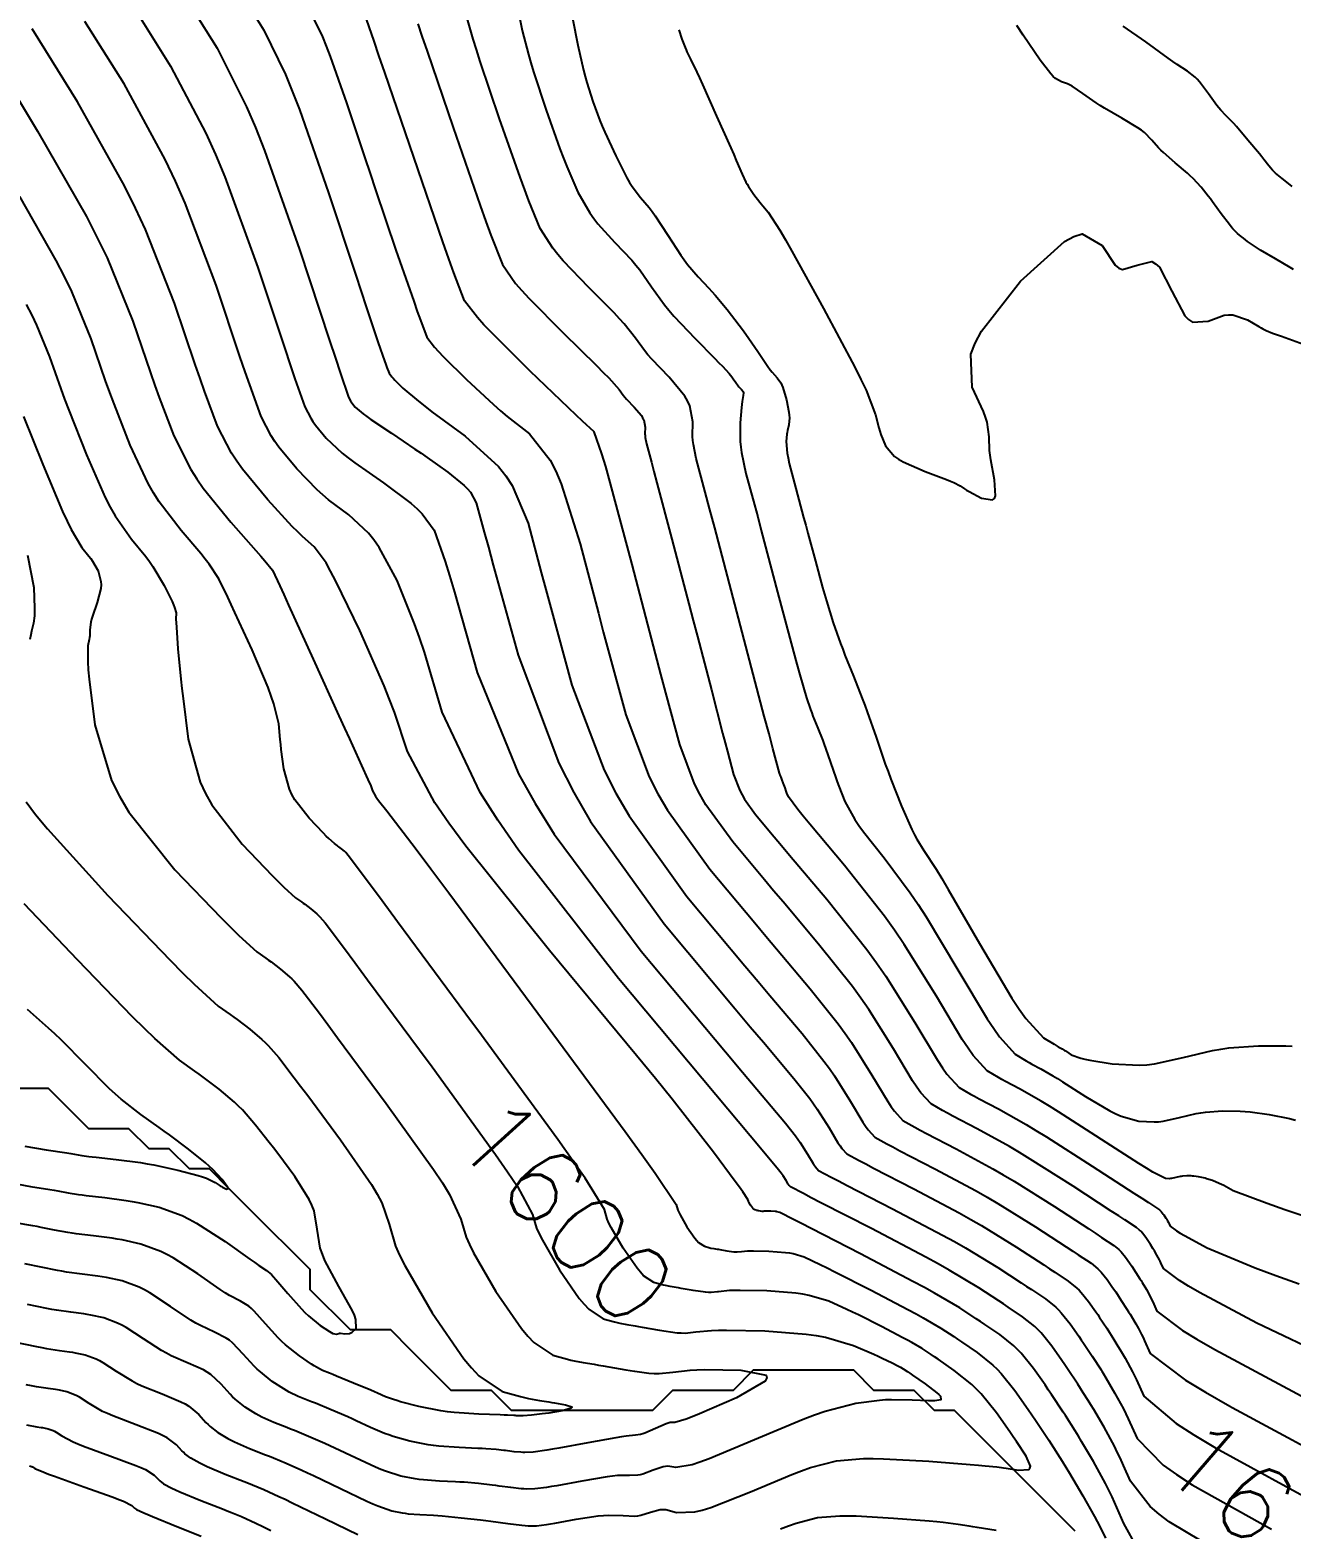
# Model space of a CAD drawing. Header units: metres. Extents: x 837117 to 838477, y 1189012 to 1191015.
# Drawn here: x 837563.2 to 837625.8, y 1189123.6 to 1189198 of the extents above; entities that cross this region are included whole.
import ezdxf

# ---------------------------------------------------------------- set-up
doc = ezdxf.new("R2010")
doc.units = ezdxf.units.M
doc.header["$LTSCALE"] = 0.3
doc.layers.add('COTAS 10', color=1, linetype='Continuous')
doc.layers.add('COTAS INT', color=252, linetype='Continuous')
doc.layers.add('DRENAJE', color=5, linetype='Continuous', lineweight=25)
doc.styles.get("Standard").update_dxf_attribs({"font": 'simplex.shx'})

msp = doc.modelspace()

# ---------------------------------------------------------------- linework, layer by layer
at = {"layer": 'COTAS 10'}
for points, elevation in [([(837568.581, 1189198.74), (837570.161, 1189196.224), (837571.915, 1189192.891), (837572.388, 1189191.836), (837572.855, 1189190.723), (837574.494, 1189186.224), (837575.827, 1189182.196), (837576.1, 1189181.381), (837576.332, 1189180.695), (837576.824, 1189179.299), (837577.12, 1189178.727), (837577.228, 1189178.561), (837577.348, 1189178.391), (837577.877, 1189177.748), (837578.681, 1189177.001), (837578.975, 1189176.765), (837579.299, 1189176.517), (837580.726, 1189175.517), (837582.103, 1189174.499), (837582.396, 1189174.239), (837582.651, 1189173.989), (837583.252, 1189173.165), (837583.792, 1189171.619), (837584.008, 1189170.912), (837584.253, 1189170.086), (837585.378, 1189166.097), (837587.427, 1189161.071), (837588.255, 1189159.59), (837589.195, 1189158.071), (837593.528, 1189152.264), (837597.71, 1189147.268), (837598.554, 1189146.259), (837599.262, 1189145.414), (837600.687, 1189143.715), (837601.182, 1189143.092), (837601.304, 1189142.925), (837601.419, 1189142.76), (837601.782, 1189142.182), (837602.061, 1189141.716), (837602.123, 1189141.621), (837602.18, 1189141.541), (837602.331, 1189141.375), (837602.96, 1189141.042), (837603.319, 1189140.856), (837603.757, 1189140.629), (837606.003, 1189139.47), (837608.486, 1189138.157), (837609.074, 1189137.832), (837609.618, 1189137.524), (837611.223, 1189136.554), (837612.391, 1189135.79), (837612.66, 1189135.613), (837612.906, 1189135.45), (837613.595, 1189134.985), (837614.109, 1189134.571), (837614.244, 1189134.441), (837614.375, 1189134.303), (837614.823, 1189133.749), (837615.251, 1189133.138), (837615.37, 1189132.964), (837615.489, 1189132.789), (837615.92, 1189132.14), (837616.353, 1189131.46), (837616.392, 1189131.398), (837616.474, 1189131.265), (837616.594, 1189131.068), (837617.029, 1189130.331), (837617.466, 1189129.522), (837617.587, 1189129.279), (837617.709, 1189129.028), (837618.148, 1189128.052), (837619.438, 1189126.736), (837620.096, 1189126.27), (837620.884, 1189125.76), (837624.817, 1189123.552)], 1610), ([(837582.433, 1189198.327), (837582.639, 1189197.711), (837582.89, 1189196.964), (837584.183, 1189193.169), (837585.528, 1189189.294), (837585.812, 1189188.496), (837586.059, 1189187.817), (837586.631, 1189186.36), (837587.291, 1189185.429), (837587.592, 1189185.081), (837587.945, 1189184.694), (837589.646, 1189182.975), (837591.313, 1189181.342), (837591.644, 1189181.01), (837591.918, 1189180.73), (837592.434, 1189180.153), (837592.637, 1189179.874), (837592.714, 1189179.783), (837592.8, 1189179.686), (837593.183, 1189179.283), (837593.533, 1189178.861), (837593.597, 1189178.752), (837593.648, 1189178.646), (837593.714, 1189178.29), (837593.71, 1189177.96), (837593.717, 1189177.871), (837593.727, 1189177.782), (837593.791, 1189177.467), (837594.036, 1189176.551), (837594.159, 1189176.083), (837594.307, 1189175.523), (837595.044, 1189172.726), (837595.89, 1189169.507), (837596.107, 1189168.68), (837596.316, 1189167.882), (837597.007, 1189165.233), (837597.567, 1189163.09), (837597.694, 1189162.611), (837597.807, 1189162.182), (837598.114, 1189161.042), (837598.417, 1189160.239), (837598.529, 1189160.022), (837598.653, 1189159.806), (837599.2, 1189159.044), (837600.124, 1189157.944), (837600.486, 1189157.515), (837600.892, 1189157.032), (837602.742, 1189154.838), (837604.719, 1189152.35), (837605.207, 1189151.682), (837605.668, 1189151.022), (837607.117, 1189148.715), (837608.231, 1189146.852), (837608.481, 1189146.473), (837608.706, 1189146.153), (837609.308, 1189145.493), (837609.874, 1189145.164), (837610.076, 1189145.053), (837610.298, 1189144.933), (837611.261, 1189144.428), (837612.639, 1189143.651), (837613.122, 1189143.36), (837613.648, 1189143.035), (837615.914, 1189141.59), (837617.979, 1189140.246), (837618.379, 1189139.986), (837618.703, 1189139.775), (837619.253, 1189139.415), (837619.313, 1189139.367), (837619.329, 1189139.352), (837619.344, 1189139.336), (837619.396, 1189139.271), (837619.446, 1189139.2), (837619.46, 1189139.18), (837619.474, 1189139.159), (837619.524, 1189139.083), (837619.575, 1189139.004), (837619.603, 1189138.958), (837619.654, 1189138.872), (837619.705, 1189138.778), (837619.719, 1189138.75), (837619.733, 1189138.721), (837619.784, 1189138.607), (837620.097, 1189138.368), (837620.277, 1189138.26), (837620.496, 1189138.134), (837621.624, 1189137.528), (837624.014, 1189136.528), (837625.029, 1189136.153), (837626.199, 1189135.737)], 1620), ([(837625.904, 1189186.12), (837625.749, 1189186.212), (837625.015, 1189186.641), (837624.275, 1189187.081), (837624.115, 1189187.18), (837623.975, 1189187.269), (837623.631, 1189187.507), (837623.423, 1189187.673), (837623.368, 1189187.717), (837623.314, 1189187.759), (837623.131, 1189187.904), (837622.9, 1189188.139), (837622.816, 1189188.239), (837622.725, 1189188.353), (837622.323, 1189188.89), (837621.892, 1189189.477), (837621.781, 1189189.623), (837621.674, 1189189.763), (837621.318, 1189190.208), (837620.921, 1189190.636), (837620.787, 1189190.764), (837620.643, 1189190.898), (837620.038, 1189191.416), (837619.452, 1189191.922), (837619.32, 1189192.048), (837619.2, 1189192.168), (837618.879, 1189192.55), (837618.507, 1189192.924), (837618.357, 1189193.039), (837618.185, 1189193.159), (837617.394, 1189193.635), (837616.531, 1189194.132), (837616.315, 1189194.266), (837616.108, 1189194.398), (837615.444, 1189194.858), (837614.917, 1189195.22), (837614.797, 1189195.289), (837614.688, 1189195.345), (837614.39, 1189195.435), (837614.089, 1189195.602), (837613.98, 1189195.707), (837613.858, 1189195.836), (837613.325, 1189196.513), (837612.491, 1189197.75), (837612.18, 1189198.232)], 1630), ([(837562.993, 1189184.379), (837563.264, 1189183.853), (837563.507, 1189183.354), (837564.149, 1189181.781), (837564.709, 1189180.185), (837564.9, 1189179.672), (837565.107, 1189179.128), (837565.982, 1189176.907), (837566.919, 1189174.793), (837567.164, 1189174.316), (837567.402, 1189173.887), (837568.212, 1189172.731), (837568.928, 1189171.861), (837569.108, 1189171.612), (837569.28, 1189171.359), (837569.834, 1189170.417), (837570.231, 1189169.624), (837570.303, 1189169.465), (837570.36, 1189169.333), (837570.432, 1189169.073), (837570.426, 1189168.744), (837570.434, 1189168.567), (837570.446, 1189168.353), (837570.526, 1189167.27), (837570.669, 1189165.777), (837570.722, 1189165.304), (837570.78, 1189164.805), (837571.036, 1189162.789), (837571.623, 1189160.662), (837571.89, 1189160.093), (837572.202, 1189159.533), (837573.705, 1189157.583), (837575.207, 1189156.022), (837575.518, 1189155.707), (837575.784, 1189155.443), (837576.368, 1189154.914), (837576.66, 1189154.708), (837576.742, 1189154.648), (837576.825, 1189154.588), (837577.128, 1189154.359), (837577.423, 1189154.11), (837577.5, 1189154.036), (837577.574, 1189153.96), (837577.828, 1189153.672), (837578.789, 1189152.391), (837579.31, 1189151.69), (837579.941, 1189150.839), (837582.52, 1189147.358), (837583.142, 1189146.516), (837586.294, 1189142.167), (837586.894, 1189141.3), (837587.376, 1189140.578), (837588.133, 1189139.189), (837588.33, 1189138.501), (837588.459, 1189138.222), (837588.62, 1189137.904), (837589.471, 1189136.434), (837590.449, 1189135.014), (837590.69, 1189134.727), (837590.919, 1189134.486), (837591.639, 1189134.001), (837592.206, 1189133.845), (837592.337, 1189133.812), (837592.458, 1189133.783), (837592.803, 1189133.716), (837593.218, 1189133.65), (837593.383, 1189133.622), (837593.571, 1189133.589), (837594.427, 1189133.435), (837595.312, 1189133.31), (837595.516, 1189133.297), (837595.703, 1189133.292), (837596.233, 1189133.348), (837597.012, 1189133.426), (837597.356, 1189133.434), (837597.756, 1189133.437), (837599.665, 1189133.401), (837601.721, 1189133.245), (837602.214, 1189133.172), (837602.674, 1189133.087), (837604.06, 1189132.672), (837605.067, 1189132.238), (837605.288, 1189132.14), (837605.484, 1189132.052), (837605.984, 1189131.816), (837606.273, 1189131.664), (837606.336, 1189131.63), (837606.392, 1189131.6), (837606.532, 1189131.518), (837606.755, 1189131.367), (837606.864, 1189131.293), (837606.992, 1189131.204), (837607.624, 1189130.77), (837608.208, 1189130.33), (837608.307, 1189130.238), (837608.378, 1189130.159), (837608.406, 1189129.983), (837608.095, 1189129.925), (837607.952, 1189129.92), (837607.785, 1189129.921), (837606.976, 1189129.963), (837605.956, 1189129.983), (837605.656, 1189129.969), (837605.348, 1189129.947), (837604.173, 1189129.794), (837602.657, 1189129.391), (837602.134, 1189129.21), (837601.566, 1189128.999), (837599.146, 1189127.987), (837596.897, 1189127.042), (837596.437, 1189126.874), (837596.049, 1189126.746), (837595.238, 1189126.621), (837594.853, 1189126.683), (837594.734, 1189126.673), (837594.609, 1189126.651), (837594.112, 1189126.476), (837593.608, 1189126.285), (837593.479, 1189126.253), (837593.353, 1189126.23), (837592.937, 1189126.223), (837592.34, 1189126.212), (837592.101, 1189126.186), (837591.829, 1189126.15), (837590.582, 1189125.939), (837589.337, 1189125.711), (837589.067, 1189125.665), (837588.83, 1189125.627), (837588.241, 1189125.55), (837587.83, 1189125.543), (837587.704, 1189125.548), (837587.572, 1189125.557), (837587.054, 1189125.616), (837586.472, 1189125.695), (837586.301, 1189125.716), (837586.125, 1189125.737), (837585.454, 1189125.813), (837584.73, 1189125.879), (837584.521, 1189125.893), (837584.308, 1189125.907), (837583.51, 1189125.942), (837582.715, 1189125.996), (837582.505, 1189126.02), (837582.299, 1189126.049), (837581.59, 1189126.19), (837580.829, 1189126.431), (837580.59, 1189126.523), (837580.339, 1189126.626), (837579.333, 1189127.089), (837578.316, 1189127.577), (837578.059, 1189127.697), (837577.813, 1189127.809), (837577.012, 1189128.156), (837576.303, 1189128.447), (837576.115, 1189128.524), (837575.929, 1189128.599), (837575.289, 1189128.856), (837574.694, 1189129.123), (837574.537, 1189129.205), (837574.384, 1189129.289), (837573.86, 1189129.62), (837573.371, 1189130.007), (837573.241, 1189130.126), (837573.112, 1189130.251), (837572.663, 1189130.748), (837572.149, 1189131.234), (837571.979, 1189131.352), (837571.797, 1189131.462), (837571.038, 1189131.802), (837570.188, 1189132.166), (837569.948, 1189132.291), (837569.705, 1189132.428), (837568.813, 1189133.01), (837567.959, 1189133.566), (837567.741, 1189133.685), (837567.531, 1189133.79), (837566.84, 1189134.044), (837566.2, 1189134.183), (837566.023, 1189134.216), (837565.846, 1189134.245), (837565.207, 1189134.328), (837564.488, 1189134.426), (837564.261, 1189134.464), (837564.022, 1189134.508), (837563.057, 1189134.705)], 1600)]:
    msp.add_lwpolyline(points, dxfattribs=dict(at, elevation=elevation))
at = {"layer": 'COTAS INT'}
for points, elevation in [([(837571.268, 1189199.036), (837572.476, 1189197.112), (837573.936, 1189194.203), (837574.372, 1189193.169), (837574.822, 1189192.035), (837576.563, 1189187.112), (837578.05, 1189182.599), (837578.34, 1189181.722), (837578.577, 1189181.008), (837578.992, 1189179.778), (837579.086, 1189179.596), (837579.12, 1189179.543), (837579.158, 1189179.489), (837579.326, 1189179.285), (837579.718, 1189178.957), (837579.897, 1189178.825), (837580.107, 1189178.675), (837581.121, 1189177.985), (837582.289, 1189177.198), (837582.597, 1189176.988), (837582.897, 1189176.78), (837583.923, 1189176.054), (837584.735, 1189175.392), (837584.901, 1189175.223), (837585.042, 1189175.062), (837585.335, 1189174.533), (837585.73, 1189173.076), (837585.935, 1189172.329), (837586.18, 1189171.433), (837587.411, 1189166.957), (837589.435, 1189161.597), (837590.181, 1189160.144), (837591.007, 1189158.705), (837594.663, 1189153.62), (837598.192, 1189149.403), (837598.94, 1189148.51), (837599.588, 1189147.737), (837601.098, 1189145.94), (837601.889, 1189144.944), (837602.084, 1189144.676), (837602.269, 1189144.412), (837602.849, 1189143.488), (837603.295, 1189142.743), (837603.395, 1189142.591), (837603.485, 1189142.463), (837603.726, 1189142.199), (837604.343, 1189141.866), (837604.67, 1189141.695), (837605.065, 1189141.49), (837607.054, 1189140.462), (837609.317, 1189139.256), (837609.883, 1189138.938), (837610.424, 1189138.627), (837612.161, 1189137.561), (837613.509, 1189136.681), (837613.804, 1189136.487), (837614.065, 1189136.315), (837614.727, 1189135.871), (837615.15, 1189135.53), (837615.261, 1189135.423), (837615.369, 1189135.31), (837615.738, 1189134.853), (837616.09, 1189134.35), (837616.188, 1189134.207), (837616.286, 1189134.063), (837616.641, 1189133.528), (837616.998, 1189132.969), (837617.097, 1189132.809), (837617.196, 1189132.646), (837617.306, 1189132.462), (837617.554, 1189132.039), (837617.914, 1189131.373), (837618.014, 1189131.173), (837618.114, 1189130.966), (837618.475, 1189130.163), (837620.077, 1189128.798), (837620.96, 1189128.236), (837622.032, 1189127.596), (837627.487, 1189124.62)], 1612), ([(837573.954, 1189199.333), (837574.791, 1189198.001), (837575.86, 1189195.81), (837576.199, 1189194.982), (837576.556, 1189194.058), (837578.001, 1189189.922), (837579.332, 1189185.882), (837579.618, 1189185.018), (837579.868, 1189184.266), (837580.47, 1189182.468), (837580.776, 1189181.582), (837580.839, 1189181.404), (837580.892, 1189181.256), (837581.004, 1189180.963), (837581.139, 1189180.787), (837581.207, 1189180.713), (837581.288, 1189180.627), (837581.692, 1189180.226), (837582.464, 1189179.572), (837582.777, 1189179.328), (837583.134, 1189179.056), (837584.782, 1189177.845), (837586.437, 1189176.334), (837586.798, 1189175.874), (837587.116, 1189175.395), (837587.913, 1189173.513), (837588.564, 1189171.063), (837588.789, 1189170.226), (837589.035, 1189169.321), (837590.086, 1189165.478), (837591.68, 1189161.258), (837592.268, 1189160.114), (837592.919, 1189158.98), (837595.797, 1189154.976), (837598.675, 1189151.538), (837599.326, 1189150.761), (837599.914, 1189150.061), (837601.509, 1189148.164), (837602.597, 1189146.795), (837602.865, 1189146.428), (837603.119, 1189146.065), (837603.916, 1189144.795), (837604.529, 1189143.77), (837604.666, 1189143.562), (837604.79, 1189143.386), (837605.122, 1189143.023), (837605.726, 1189142.691), (837606.022, 1189142.534), (837606.373, 1189142.35), (837608.106, 1189141.453), (837610.147, 1189140.354), (837610.693, 1189140.043), (837611.23, 1189139.729), (837613.1, 1189138.568), (837614.626, 1189137.573), (837614.948, 1189137.362), (837615.225, 1189137.18), (837615.858, 1189136.757), (837616.191, 1189136.49), (837616.278, 1189136.405), (837616.363, 1189136.316), (837616.652, 1189135.958), (837616.929, 1189135.563), (837617.083, 1189135.337), (837617.362, 1189134.917), (837617.642, 1189134.478), (837617.72, 1189134.352), (837617.798, 1189134.224), (837618.079, 1189133.747), (837618.207, 1189133.511), (837618.362, 1189133.224), (837618.44, 1189133.067), (837618.518, 1189132.905), (837618.802, 1189132.274), (837620.54, 1189130.952), (837621.534, 1189130.353), (837622.752, 1189129.654), (837622.872, 1189129.59), (837629.004, 1189126.291)], 1614), ([(837577.106, 1189198.889), (837577.7, 1189197.672), (837577.888, 1189197.212), (837578.087, 1189196.699), (837578.889, 1189194.401), (837579.796, 1189191.669), (837580.06, 1189190.882), (837580.329, 1189190.082), (837581.35, 1189187.081), (837582.228, 1189184.54), (837582.407, 1189184.03), (837582.559, 1189183.603), (837582.88, 1189182.762), (837583.268, 1189182.259), (837583.463, 1189182.045), (837583.696, 1189181.8), (837584.854, 1189180.648), (837586.189, 1189179.406), (837586.534, 1189179.104), (837586.868, 1189178.821), (837587.985, 1189177.948), (837589.006, 1189176.652), (837589.28, 1189176.102), (837589.55, 1189175.469), (837590.492, 1189172.492), (837591.397, 1189169.049), (837591.644, 1189168.123), (837591.89, 1189167.208), (837592.762, 1189164), (837593.926, 1189160.918), (837594.355, 1189160.083), (837594.83, 1189159.256), (837596.931, 1189156.332), (837599.158, 1189153.673), (837599.713, 1189153.012), (837600.24, 1189152.384), (837601.92, 1189150.389), (837603.304, 1189148.647), (837603.645, 1189148.179), (837603.968, 1189147.717), (837604.983, 1189146.102), (837605.763, 1189144.797), (837605.938, 1189144.532), (837606.095, 1189144.308), (837606.517, 1189143.846), (837607.109, 1189143.515), (837607.373, 1189143.374), (837607.681, 1189143.211), (837609.158, 1189142.445), (837610.978, 1189141.453), (837611.502, 1189141.149), (837612.036, 1189140.831), (837614.038, 1189139.576), (837615.744, 1189138.464), (837616.091, 1189138.237), (837616.384, 1189138.045), (837616.99, 1189137.643), (837617.231, 1189137.449), (837617.295, 1189137.387), (837617.357, 1189137.323), (837617.567, 1189137.062), (837617.768, 1189136.775), (837617.88, 1189136.611), (837618.083, 1189136.306), (837618.286, 1189135.987), (837618.343, 1189135.895), (837618.399, 1189135.802), (837618.604, 1189135.456), (837618.809, 1189135.076), (837618.866, 1189134.961), (837618.923, 1189134.843), (837619.13, 1189134.385), (837620.392, 1189133.424), (837621.115, 1189132.989), (837622, 1189132.481), (837626.544, 1189130.037)], 1616), ([(837627.772, 1189132.028), (837624.084, 1189133.782), (837621.248, 1189135.308), (837620.696, 1189135.625), (837620.245, 1189135.896), (837619.457, 1189136.496), (837619.328, 1189136.782), (837619.292, 1189136.856), (837619.257, 1189136.927), (837619.129, 1189137.164), (837619.001, 1189137.38), (837618.966, 1189137.438), (837618.931, 1189137.495), (837618.803, 1189137.695), (837618.677, 1189137.885), (837618.607, 1189137.987), (837618.482, 1189138.167), (837618.35, 1189138.329), (837618.312, 1189138.37), (837618.272, 1189138.408), (837618.121, 1189138.529), (837617.544, 1189138.91), (837617.235, 1189139.112), (837616.862, 1189139.355), (837614.976, 1189140.583), (837612.842, 1189141.933), (837612.312, 1189142.254), (837611.808, 1189142.552), (837610.21, 1189143.436), (837608.989, 1189144.072), (837608.725, 1189144.213), (837608.491, 1189144.34), (837607.913, 1189144.67), (837607.401, 1189145.231), (837607.209, 1189145.502), (837606.997, 1189145.825), (837606.05, 1189147.408), (837604.818, 1189149.37), (837604.426, 1189149.93), (837604.012, 1189150.499), (837602.331, 1189152.613), (837600.566, 1189154.708), (837600.099, 1189155.263), (837599.641, 1189155.808), (837598.066, 1189157.688), (837596.741, 1189159.531), (837596.442, 1189160.052), (837596.171, 1189160.579), (837595.438, 1189162.521), (837594.744, 1189165.095), (837594.499, 1189166.019), (837594.231, 1189167.035), (837593.07, 1189171.471), (837591.984, 1189175.544), (837591.763, 1189176.331), (837591.576, 1189176.97), (837591.188, 1189178.051), (837590.602, 1189178.586), (837590.29, 1189178.881), (837589.914, 1189179.24), (837588.016, 1189181.071), (837586.104, 1189182.973), (837585.719, 1189183.378), (837585.397, 1189183.73), (837584.756, 1189184.561), (837584.227, 1189185.951), (837583.976, 1189186.655), (837583.679, 1189187.497), (837582.229, 1189191.694), (837580.791, 1189195.898), (837580.502, 1189196.746), (837580.26, 1189197.456), (837579.778, 1189198.88)], 1618), ([(837587.422, 1189198.969), (837587.611, 1189197.997), (837587.921, 1189196.79), (837588.043, 1189196.377), (837588.18, 1189195.929), (837588.806, 1189194.028), (837589.491, 1189192.112), (837589.665, 1189191.655), (837589.833, 1189191.229), (837590.383, 1189189.959), (837590.973, 1189188.929), (837591.165, 1189188.655), (837591.37, 1189188.387), (837592.213, 1189187.458), (837593.056, 1189186.576), (837593.26, 1189186.337), (837593.452, 1189186.101), (837594.038, 1189185.264), (837594.677, 1189184.368), (837594.901, 1189184.094), (837595.146, 1189183.808), (837596.203, 1189182.684), (837597.187, 1189181.69), (837597.386, 1189181.486), (837597.553, 1189181.314), (837597.891, 1189180.951), (837598.02, 1189180.785), (837598.055, 1189180.737), (837598.091, 1189180.688), (837598.215, 1189180.504), (837598.336, 1189180.336), (837598.368, 1189180.297), (837598.399, 1189180.262), (837598.509, 1189180.16), (837598.585, 1189180.066), (837598.595, 1189180.034), (837598.601, 1189180), (837598.584, 1189179.859), (837598.532, 1189179.556), (837598.516, 1189179.421), (837598.5, 1189179.263), (837598.435, 1189178.507), (837598.439, 1189177.572), (837598.465, 1189177.301), (837598.502, 1189177.025), (837598.727, 1189175.986), (837599.148, 1189174.43), (837599.308, 1189173.828), (837599.488, 1189173.152), (837600.295, 1189170.095), (837601.082, 1189167.134), (837601.248, 1189166.52), (837601.393, 1189165.994), (837601.728, 1189164.837), (837601.93, 1189164.257), (837601.99, 1189164.095), (837602.052, 1189163.933), (837602.29, 1189163.341), (837602.539, 1189162.716), (837602.608, 1189162.532), (837602.677, 1189162.344), (837602.924, 1189161.627), (837603.184, 1189160.876), (837603.261, 1189160.667), (837603.34, 1189160.457), (837603.642, 1189159.695), (837604.132, 1189158.799), (837604.329, 1189158.505), (837604.554, 1189158.191), (837605.587, 1189156.89), (837606.883, 1189155.166), (837607.273, 1189154.585), (837607.677, 1189153.96), (837609.25, 1189151.328), (837610.698, 1189148.906), (837611.024, 1189148.414), (837611.316, 1189147.998), (837612.099, 1189147.141), (837612.64, 1189146.813), (837612.779, 1189146.732), (837612.914, 1189146.655), (837613.365, 1189146.411), (837613.962, 1189146.068), (837614.189, 1189145.93), (837614.443, 1189145.771), (837615.583, 1189145.041), (837616.789, 1189144.332), (837617.084, 1189144.187), (837617.362, 1189144.066), (837618.227, 1189143.813), (837618.996, 1189143.777), (837619.214, 1189143.791), (837619.435, 1189143.816), (837620.25, 1189143.994), (837621.083, 1189144.196), (837621.315, 1189144.236), (837621.548, 1189144.269), (837622.391, 1189144.331), (837623.261, 1189144.314), (837623.51, 1189144.297), (837623.763, 1189144.276), (837624.707, 1189144.155), (837625.711, 1189143.948), (837626.002, 1189143.872)], 1624), ([(837618.16, 1189122.612), (837617.494, 1189123.83), (837616.899, 1189125.15), (837616.735, 1189125.49), (837616.571, 1189125.819), (837615.98, 1189126.914), (837615.39, 1189127.912), (837615.228, 1189128.179), (837615.065, 1189128.442), (837614.589, 1189129.191), (837614.549, 1189129.253), (837614.479, 1189129.362), (837613.895, 1189130.24), (837613.734, 1189130.478), (837613.573, 1189130.713), (837612.994, 1189131.54), (837612.388, 1189132.29), (837612.21, 1189132.476), (837612.027, 1189132.653), (837611.332, 1189133.213), (837610.587, 1189133.72), (837610.373, 1189133.863), (837610.156, 1189134.007), (837609.347, 1189134.539), (837608.086, 1189135.279), (837607.584, 1189135.554), (837607.017, 1189135.86), (837604.418, 1189137.22), (837601.96, 1189138.484), (837601.48, 1189138.729), (837601.089, 1189138.929), (837600.402, 1189139.274), (837600.265, 1189139.315), (837600.219, 1189139.323), (837600.171, 1189139.331), (837599.967, 1189139.346), (837599.778, 1189139.35), (837599.738, 1189139.349), (837599.704, 1189139.348), (837599.627, 1189139.341), (837599.574, 1189139.335), (837599.556, 1189139.336), (837599.535, 1189139.337), (837599.448, 1189139.349), (837599.363, 1189139.365), (837599.344, 1189139.368), (837599.328, 1189139.371), (837599.287, 1189139.377), (837599.253, 1189139.384), (837599.241, 1189139.387), (837599.228, 1189139.39), (837599.171, 1189139.405), (837599.1, 1189139.454), (837599.077, 1189139.477), (837599.053, 1189139.506), (837598.957, 1189139.647), (837598.872, 1189139.792), (837598.856, 1189139.824), (837598.844, 1189139.851), (837598.824, 1189139.92), (837598.564, 1189140.308), (837598.399, 1189140.537), (837598.194, 1189140.819), (837597.121, 1189142.279), (837595.059, 1189144.912), (837594.231, 1189145.934), (837593.291, 1189147.083), (837588.968, 1189152.292), (837584.814, 1189157.48), (837583.981, 1189158.617), (837583.286, 1189159.624), (837581.92, 1189162.176), (837581.271, 1189164.134), (837581.029, 1189164.765), (837580.758, 1189165.436), (837579.553, 1189168.181), (837578.365, 1189170.642), (837578.105, 1189171.134), (837577.875, 1189171.543), (837577.294, 1189172.336), (837576.705, 1189172.85), (837576.469, 1189173.084), (837576.203, 1189173.357), (837574.979, 1189174.674), (837573.728, 1189176.194), (837573.445, 1189176.596), (837573.188, 1189176.99), (837572.487, 1189178.342), (837571.842, 1189180.068), (837571.62, 1189180.697), (837571.379, 1189181.392), (837570.356, 1189184.447), (837568.919, 1189188.099), (837568.419, 1189189.17), (837567.873, 1189190.268), (837565.531, 1189194.447), (837563.283, 1189198.072)], 1606), ([(837622.146, 1189122.483), (837619.737, 1189123.924), (837619.233, 1189124.303), (837618.799, 1189124.674), (837617.821, 1189125.941), (837617.474, 1189126.713), (837617.304, 1189127.089), (837617.161, 1189127.384), (837617.018, 1189127.67), (837616.505, 1189128.622), (837615.992, 1189129.49), (837615.851, 1189129.722), (837615.709, 1189129.951), (837615.471, 1189130.326), (837615.199, 1189130.751), (837614.692, 1189131.515), (837614.552, 1189131.721), (837614.412, 1189131.925), (837613.908, 1189132.645), (837613.381, 1189133.297), (837613.227, 1189133.459), (837613.068, 1189133.612), (837612.463, 1189134.099), (837611.746, 1189134.585), (837611.517, 1189134.738), (837611.274, 1189134.899), (837610.285, 1189135.547), (837608.812, 1189136.422), (837608.264, 1189136.727), (837607.655, 1189137.058), (837604.951, 1189138.479), (837602.448, 1189139.768), (837601.967, 1189140.016), (837601.578, 1189140.217), (837600.935, 1189140.552), (837600.874, 1189140.618), (837600.852, 1189140.65), (837600.827, 1189140.688), (837600.715, 1189140.875), (837600.569, 1189141.107), (837600.523, 1189141.173), (837600.474, 1189141.241), (837600.275, 1189141.49), (837598.936, 1189143.09), (837597.227, 1189145.132), (837592.394, 1189150.908), (837587.428, 1189157.269), (837586.404, 1189158.761), (837585.532, 1189160.137), (837583.649, 1189164.136), (837582.762, 1189167.11), (837582.518, 1189167.839), (837582.275, 1189168.527), (837581.403, 1189170.673), (837580.508, 1189172.316), (837580.251, 1189172.686), (837579.989, 1189173.021), (837579.01, 1189173.927), (837578.002, 1189174.684), (837577.722, 1189174.925), (837577.442, 1189175.179), (837576.428, 1189176.211), (837575.538, 1189177.293), (837575.336, 1189177.579), (837575.154, 1189177.859), (837574.655, 1189178.821), (837574.087, 1189180.382), (837573.86, 1189181.039), (837573.603, 1189181.794), (837572.425, 1189185.335), (837570.887, 1189189.411), (837570.403, 1189190.503), (837569.894, 1189191.579), (837567.846, 1189195.335), (837565.894, 1189198.443)], 1608), ([(837626.524, 1189139.06), (837625.473, 1189139.419), (837624.6, 1189139.723), (837622.921, 1189140.365), (837622.444, 1189140.616), (837622.328, 1189140.673), (837622.219, 1189140.725), (837621.881, 1189140.867), (837621.598, 1189140.961), (837621.523, 1189140.983), (837621.449, 1189141.002), (837621.194, 1189141.054), (837620.955, 1189141.085), (837620.891, 1189141.09), (837620.827, 1189141.094), (837620.607, 1189141.099), (837620.393, 1189141.083), (837620.334, 1189141.075), (837620.275, 1189141.065), (837620.063, 1189141.013), (837619.857, 1189140.968), (837619.801, 1189140.962), (837619.745, 1189140.958), (837619.55, 1189140.968), (837618.934, 1189141.29), (837618.613, 1189141.483), (837618.228, 1189141.722), (837614.247, 1189144.273), (837613.791, 1189144.556), (837613.384, 1189144.805), (837612.313, 1189145.419), (837611.606, 1189145.794), (837611.428, 1189145.892), (837611.257, 1189145.989), (837610.704, 1189146.317), (837610.011, 1189147.076), (837609.752, 1189147.443), (837609.465, 1189147.879), (837608.184, 1189150.021), (837606.588, 1189152.591), (837606.102, 1189153.297), (837605.597, 1189154), (837603.614, 1189156.516), (837601.904, 1189158.561), (837601.572, 1189158.966), (837601.3, 1189159.301), (837600.83, 1189159.931), (837600.761, 1189160.104), (837600.725, 1189160.2), (837600.666, 1189160.371), (837600.61, 1189160.534), (837600.594, 1189160.577), (837600.578, 1189160.619), (837600.522, 1189160.761), (837600.467, 1189160.896), (837600.453, 1189160.933), (837600.44, 1189160.97), (837600.394, 1189161.102), (837600.065, 1189162.325), (837599.873, 1189163.049), (837599.637, 1189163.941), (837597.176, 1189173.281), (837596.921, 1189174.242), (837596.707, 1189175.053), (837596.259, 1189176.726), (837596.116, 1189177.428), (837596.094, 1189177.626), (837596.079, 1189177.826), (837596.087, 1189178.56), (837595.94, 1189179.352), (837595.827, 1189179.588), (837595.684, 1189179.831), (837594.905, 1189180.771), (837594.051, 1189181.668), (837593.861, 1189181.885), (837593.69, 1189182.089), (837593.236, 1189182.708), (837592.685, 1189183.416), (837592.452, 1189183.674), (837592.185, 1189183.959), (837590.93, 1189185.217), (837589.657, 1189186.541), (837589.379, 1189186.868), (837589.132, 1189187.179), (837588.507, 1189188.16), (837587.946, 1189189.523), (837587.739, 1189190.075), (837587.509, 1189190.703), (837586.495, 1189193.599), (837585.535, 1189196.447), (837585.341, 1189197.044), (837585.177, 1189197.558), (837584.843, 1189198.725)], 1622), ([(837590.121, 1189198.594), (837590.378, 1189197.268), (837590.665, 1189196.021), (837590.745, 1189195.71), (837590.825, 1189195.412), (837591.118, 1189194.458), (837591.472, 1189193.521), (837591.591, 1189193.234), (837591.72, 1189192.935), (837592.259, 1189191.758), (837592.814, 1189190.679), (837592.951, 1189190.443), (837593.082, 1189190.233), (837593.497, 1189189.699), (837593.928, 1189189.193), (837594.069, 1189189.001), (837594.219, 1189188.786), (837594.84, 1189187.819), (837595.488, 1189186.823), (837595.656, 1189186.59), (837595.817, 1189186.374), (837596.357, 1189185.748), (837596.883, 1189185.193), (837597.036, 1189185.022), (837597.193, 1189184.844), (837597.785, 1189184.139), (837598.392, 1189183.358), (837598.557, 1189183.133), (837598.722, 1189182.903), (837599.31, 1189182.038), (837599.812, 1189181.295), (837599.923, 1189181.142), (837600.022, 1189181.012), (837600.279, 1189180.73), (837600.456, 1189180.483), (837600.506, 1189180.375), (837600.555, 1189180.249), (837600.733, 1189179.65), (837600.861, 1189179.025), (837600.878, 1189178.883), (837600.888, 1189178.754), (837600.858, 1189178.401), (837600.787, 1189178.114), (837600.771, 1189178.027), (837600.757, 1189177.936), (837600.718, 1189177.582), (837600.774, 1189176.995), (837600.819, 1189176.758), (837600.877, 1189176.488), (837601.195, 1189175.245), (837601.589, 1189173.807), (837601.695, 1189173.414), (837601.8, 1189173.024), (837602.17, 1189171.633), (837602.527, 1189170.327), (837602.624, 1189169.99), (837602.72, 1189169.663), (837603.062, 1189168.573), (837603.42, 1189167.544), (837603.527, 1189167.257), (837603.636, 1189166.969), (837604.058, 1189165.921), (837604.5, 1189164.813), (837604.622, 1189164.487), (837604.744, 1189164.154), (837605.182, 1189162.883), (837605.643, 1189161.553), (837605.779, 1189161.182), (837605.918, 1189160.81), (837606.454, 1189159.46), (837606.964, 1189158.297), (837607.087, 1189158.044), (837607.203, 1189157.821), (837607.559, 1189157.263), (837608.169, 1189156.332), (837608.444, 1189155.874), (837608.767, 1189155.329), (837610.317, 1189152.634), (837611.932, 1189149.934), (837612.295, 1189149.384), (837612.621, 1189148.921), (837613.495, 1189147.964), (837614.022, 1189147.638), (837614.131, 1189147.571), (837614.222, 1189147.516), (837614.417, 1189147.402), (837614.54, 1189147.332), (837614.587, 1189147.303), (837614.639, 1189147.27), (837614.874, 1189147.119), (837615.351, 1189146.941), (837615.555, 1189146.892), (837615.791, 1189146.842), (837616.903, 1189146.659), (837618.246, 1189146.595), (837618.628, 1189146.62), (837619.013, 1189146.664), (837620.437, 1189146.975), (837621.892, 1189147.327), (837622.297, 1189147.397), (837622.703, 1189147.455), (837624.175, 1189147.562), (837625.524, 1189147.56), (837625.852, 1189147.548)], 1626), ([(837625.852, 1189190.233), (837625.737, 1189190.324), (837625.346, 1189190.632), (837625.017, 1189190.908), (837624.942, 1189190.977), (837624.873, 1189191.044), (837624.685, 1189191.261), (837624.44, 1189191.578), (837624.336, 1189191.707), (837624.216, 1189191.855), (837623.651, 1189192.541), (837623.076, 1189193.219), (837622.95, 1189193.362), (837622.837, 1189193.486), (837622.548, 1189193.772), (837622.297, 1189194.035), (837622.208, 1189194.144), (837622.111, 1189194.269), (837621.692, 1189194.851), (837621.245, 1189195.438), (837621.13, 1189195.566), (837621.02, 1189195.679), (837620.655, 1189195.962), (837620.131, 1189196.3), (837619.92, 1189196.447), (837619.681, 1189196.617), (837618.58, 1189197.427), (837617.451, 1189198.202)], 1632), ([(837595.391, 1189198.02), (837595.548, 1189197.554), (837595.706, 1189197.138), (837595.752, 1189197.029), (837595.798, 1189196.922), (837595.973, 1189196.56), (837596.282, 1189195.917), (837596.412, 1189195.634), (837596.562, 1189195.305), (837597.268, 1189193.739), (837597.97, 1189192.163), (837598.117, 1189191.829), (837598.244, 1189191.538), (837598.534, 1189190.857), (837598.719, 1189190.462), (837598.78, 1189190.353), (837598.845, 1189190.243), (837599.116, 1189189.846), (837599.407, 1189189.47), (837599.485, 1189189.374), (837599.562, 1189189.28), (837599.831, 1189188.972), (837600.412, 1189188.064), (837600.685, 1189187.592), (837601.008, 1189187.025), (837602.581, 1189184.183), (837604.129, 1189181.265), (837604.436, 1189180.65), (837604.689, 1189180.12), (837605.165, 1189178.9), (837605.319, 1189178.255), (837605.369, 1189178.086), (837605.423, 1189177.92), (837605.648, 1189177.358), (837606.101, 1189176.837), (837606.299, 1189176.698), (837606.528, 1189176.561), (837607.618, 1189176.084), (837608.675, 1189175.694), (837608.883, 1189175.612), (837609.054, 1189175.54), (837609.368, 1189175.374), (837609.575, 1189175.225), (837609.679, 1189175.163), (837609.803, 1189175.093), (837610.419, 1189174.768), (837610.973, 1189174.675), (837611.058, 1189174.751), (837611.113, 1189174.872), (837611.064, 1189175.674), (837610.876, 1189176.664), (837610.843, 1189176.902), (837610.819, 1189177.126), (837610.803, 1189177.803), (837610.697, 1189178.533), (837610.617, 1189178.789), (837610.514, 1189179.069), (837609.957, 1189180.274), (837609.897, 1189181.909), (837610.107, 1189182.46), (837610.416, 1189183.053), (837612.351, 1189185.546), (837614.542, 1189187.502), (837615.012, 1189187.757), (837615.423, 1189187.887), (837616.414, 1189187.317), (837617.049, 1189186.326), (837617.235, 1189186.189), (837617.426, 1189186.113), (837618.153, 1189186.336), (837618.877, 1189186.511), (837619.066, 1189186.404), (837619.25, 1189186.23), (837619.875, 1189185.042), (837620.511, 1189183.824), (837620.703, 1189183.632), (837620.902, 1189183.502), (837621.674, 1189183.557), (837622.469, 1189183.849), (837622.682, 1189183.87), (837622.891, 1189183.864), (837623.619, 1189183.623), (837624.192, 1189183.29), (837624.303, 1189183.225), (837624.393, 1189183.172), (837624.547, 1189183.082), (837624.872, 1189182.962), (837625.07, 1189182.891), (837625.315, 1189182.803), (837626.589, 1189182.349)], 1628), ([(837561.272, 1189196.769), (837563.558, 1189192.993), (837565.979, 1189188.746), (837566.52, 1189187.696), (837567.004, 1189186.701), (837568.287, 1189183.558), (837569.156, 1189180.99), (837569.38, 1189180.356), (837569.597, 1189179.755), (837570.319, 1189177.864), (837571.163, 1189176.186), (837571.456, 1189175.72), (837571.775, 1189175.254), (837573.144, 1189173.563), (837574.397, 1189172.167), (837574.643, 1189171.886), (837574.846, 1189171.651), (837575.217, 1189171.185), (837575.58, 1189170.405), (837575.778, 1189169.973), (837576.019, 1189169.446), (837577.241, 1189166.76), (837578.52, 1189163.945), (837578.798, 1189163.336), (837579.041, 1189162.802), (837579.642, 1189161.49), (837579.959, 1189160.79), (837580.024, 1189160.642), (837580.078, 1189160.514), (837580.19, 1189160.216), (837580.326, 1189159.963), (837580.395, 1189159.863), (837580.477, 1189159.75), (837580.889, 1189159.236), (837582.345, 1189157.331), (837583.085, 1189156.342), (837583.973, 1189155.152), (837588.398, 1189149.185), (837592.723, 1189143.302), (837593.548, 1189142.165), (837594.211, 1189141.24), (837595.26, 1189139.676), (837595.339, 1189139.401), (837595.391, 1189139.29), (837595.455, 1189139.163), (837595.795, 1189138.576), (837596.185, 1189138.008), (837596.282, 1189137.894), (837596.373, 1189137.798), (837596.661, 1189137.604), (837596.887, 1189137.542), (837596.94, 1189137.528), (837596.988, 1189137.517), (837597.125, 1189137.49), (837597.291, 1189137.464), (837597.357, 1189137.452), (837597.432, 1189137.439), (837597.774, 1189137.378), (837598.128, 1189137.328), (837598.209, 1189137.323), (837598.284, 1189137.321), (837598.496, 1189137.343), (837598.807, 1189137.374), (837598.944, 1189137.378), (837599.104, 1189137.379), (837599.866, 1189137.364), (837600.687, 1189137.302), (837600.884, 1189137.273), (837601.068, 1189137.239), (837601.622, 1189137.073), (837602.415, 1189136.699), (837602.75, 1189136.533), (837603.135, 1189136.34), (837604.94, 1189135.419), (837606.769, 1189134.462), (837607.168, 1189134.246), (837607.521, 1189134.053), (837608.408, 1189133.532), (837609.039, 1189133.116), (837609.229, 1189132.988), (837609.427, 1189132.855), (837610.2, 1189132.327), (837610.986, 1189131.694), (837611.193, 1189131.494), (837611.394, 1189131.284), (837612.079, 1189130.436), (837612.734, 1189129.5), (837612.916, 1189129.235), (837613.098, 1189128.966), (837613.758, 1189127.973), (837614.421, 1189126.934), (837614.605, 1189126.636), (837614.789, 1189126.333), (837615.455, 1189125.206), (837616.033, 1189124.179), (837616.161, 1189123.941), (837616.276, 1189123.722), (837616.577, 1189123.098)], 1604), ([(837562.384, 1189132.853), (837563.502, 1189132.618), (837563.759, 1189132.569), (837563.992, 1189132.527), (837564.643, 1189132.431), (837565.143, 1189132.366), (837565.282, 1189132.343), (837565.42, 1189132.318), (837565.92, 1189132.209), (837566.461, 1189132.01), (837566.626, 1189131.928), (837566.796, 1189131.835), (837567.464, 1189131.4), (837568.244, 1189130.916), (837568.486, 1189130.791), (837568.738, 1189130.67), (837569.742, 1189130.267), (837570.674, 1189129.882), (837570.882, 1189129.771), (837571.068, 1189129.66), (837571.558, 1189129.245), (837571.915, 1189128.849), (837572.018, 1189128.75), (837572.122, 1189128.654), (837572.511, 1189128.346), (837572.995, 1189128.056), (837573.159, 1189127.972), (837573.336, 1189127.887), (837574.082, 1189127.565), (837574.867, 1189127.251), (837575.067, 1189127.17), (837575.261, 1189127.091), (837575.9, 1189126.83), (837576.672, 1189126.488), (837576.95, 1189126.358), (837577.255, 1189126.214), (837578.587, 1189125.567), (837579.9, 1189124.945), (837580.192, 1189124.815), (837580.454, 1189124.705), (837581.146, 1189124.461), (837581.657, 1189124.36), (837581.805, 1189124.339), (837581.957, 1189124.321), (837582.53, 1189124.282), (837583.205, 1189124.246), (837583.421, 1189124.23), (837583.649, 1189124.211), (837584.581, 1189124.12), (837585.553, 1189124.01), (837585.808, 1189123.979), (837586.056, 1189123.948), (837586.899, 1189123.833), (837587.605, 1189123.745), (837587.767, 1189123.73), (837587.914, 1189123.72), (837588.325, 1189123.716), (837588.819, 1189123.781), (837589.018, 1189123.813), (837589.244, 1189123.851), (837590.288, 1189124.042), (837591.39, 1189124.212), (837591.653, 1189124.237), (837591.898, 1189124.253), (837592.629, 1189124.231), (837593.21, 1189124.205), (837593.359, 1189124.219), (837593.504, 1189124.241), (837593.987, 1189124.396), (837594.459, 1189124.523), (837594.598, 1189124.528), (837594.739, 1189124.521), (837595.279, 1189124.383), (837596.183, 1189124.406), (837596.554, 1189124.498), (837596.977, 1189124.629), (837598.944, 1189125.413), (837601.006, 1189126.275), (837601.489, 1189126.454), (837601.934, 1189126.608), (837603.225, 1189126.952), (837604.562, 1189127.055), (837605.035, 1189127.058), (837605.554, 1189127.05), (837607.802, 1189126.926), (837609.865, 1189126.764), (837610.268, 1189126.731), (837610.597, 1189126.704), (837611.178, 1189126.651), (837611.405, 1189126.615), (837611.512, 1189126.598), (837611.638, 1189126.579), (837612.253, 1189126.485), (837612.762, 1189126.524), (837612.822, 1189126.588), (837612.847, 1189126.675), (837612.645, 1189127.184), (837612.156, 1189127.914), (837611.999, 1189128.141), (837611.834, 1189128.38), (837611.164, 1189129.331), (837610.4, 1189130.277), (837610.176, 1189130.512), (837609.945, 1189130.735), (837609.068, 1189131.441), (837608.268, 1189131.99), (837608.086, 1189132.113), (837607.921, 1189132.225), (837607.47, 1189132.525), (837606.956, 1189132.826), (837606.752, 1189132.938), (837606.521, 1189133.063), (837605.462, 1189133.617), (837604.309, 1189134.196), (837604.019, 1189134.337), (837603.741, 1189134.468), (837602.841, 1189134.873), (837601.871, 1189135.163), (837601.549, 1189135.223), (837601.204, 1189135.273), (837599.765, 1189135.383), (837598.43, 1189135.408), (837598.15, 1189135.406), (837597.909, 1189135.4), (837597.364, 1189135.346), (837597.318, 1189135.341), (837596.994, 1189135.306), (837596.863, 1189135.31), (837596.72, 1189135.319), (837596.101, 1189135.406), (837595.501, 1189135.514), (837595.37, 1189135.537), (837595.255, 1189135.557), (837594.964, 1189135.603), (837594.723, 1189135.65), (837594.638, 1189135.67), (837594.546, 1189135.693), (837594.15, 1189135.802), (837593.646, 1189136.142), (837593.486, 1189136.31), (837593.317, 1189136.511), (837592.633, 1189137.505), (837592.038, 1189138.533), (837591.925, 1189138.756), (837591.835, 1189138.951), (837591.697, 1189139.433), (837590.739, 1189140.983), (837590.132, 1189141.852), (837589.377, 1189142.912), (837585.415, 1189148.331), (837585.105, 1189148.751), (837581.429, 1189153.717), (837580.659, 1189154.757), (837580.033, 1189155.601), (837578.977, 1189157.02), (837578.858, 1189157.156), (837578.823, 1189157.192), (837578.786, 1189157.226), (837578.648, 1189157.344), (837578.505, 1189157.451), (837578.466, 1189157.48), (837578.427, 1189157.508), (837578.29, 1189157.605), (837578.015, 1189157.854), (837577.889, 1189157.979), (837577.743, 1189158.127), (837577.035, 1189158.862), (837576.328, 1189159.78), (837576.181, 1189160.044), (837576.055, 1189160.312), (837575.779, 1189161.313), (837575.657, 1189162.282), (837575.628, 1189162.529), (837575.602, 1189162.767), (837575.528, 1189163.55), (837575.29, 1189164.553), (837575.16, 1189164.93), (837575.002, 1189165.35), (837574.203, 1189167.226), (837573.354, 1189169.078), (837573.165, 1189169.484), (837572.996, 1189169.843), (837572.551, 1189170.751), (837572.073, 1189171.486), (837571.882, 1189171.736), (837571.666, 1189172.006), (837570.678, 1189173.147), (837569.589, 1189174.571), (837569.31, 1189175.018), (837569.041, 1189175.49), (837568.151, 1189177.385), (837567.352, 1189179.441), (837567.14, 1189180.014), (837566.932, 1189180.587), (837566.218, 1189182.67), (837565.255, 1189185.028), (837564.892, 1189185.775), (837564.486, 1189186.563), (837562.67, 1189189.749)], 1602), ([(837562.862, 1189178.815), (837563.814, 1189176.428), (837564.797, 1189174.096), (837565.018, 1189173.614), (837565.216, 1189173.204), (837565.746, 1189172.316), (837566.104, 1189171.88), (837566.194, 1189171.756), (837566.28, 1189171.629), (837566.557, 1189171.159), (837566.702, 1189170.622), (837566.705, 1189170.454), (837566.691, 1189170.278), (837566.508, 1189169.571), (837566.278, 1189168.901), (837566.235, 1189168.748), (837566.201, 1189168.609), (837566.155, 1189168.221), (837566.146, 1189167.918), (837566.136, 1189167.833), (837566.123, 1189167.746), (837566.048, 1189167.426), (837566.043, 1189166.627), (837566.073, 1189166.239), (837566.118, 1189165.777), (837566.394, 1189163.506), (837567.228, 1189160.731), (837567.624, 1189159.953), (837568.091, 1189159.17), (837570.374, 1189156.305), (837572.671, 1189153.918), (837573.147, 1189153.436), (837573.554, 1189153.033), (837574.446, 1189152.222), (837574.892, 1189151.908), (837575.018, 1189151.817), (837575.145, 1189151.724), (837575.609, 1189151.374), (837576.059, 1189150.993), (837576.177, 1189150.88), (837576.291, 1189150.765), (837576.678, 1189150.323), (837577.545, 1189149.18), (837577.961, 1189148.623), (837578.453, 1189147.962), (837580.87, 1189144.702), (837583.211, 1189141.422), (837583.656, 1189140.747), (837584.013, 1189140.174), (837584.57, 1189138.946), (837584.826, 1189138.051), (837584.993, 1189137.688), (837585.203, 1189137.274), (837586.309, 1189135.363), (837587.58, 1189133.516), (837587.894, 1189133.143), (837588.192, 1189132.83), (837589.129, 1189132.199), (837589.865, 1189131.997), (837590.036, 1189131.954), (837590.193, 1189131.916), (837590.641, 1189131.829), (837591.182, 1189131.743), (837591.397, 1189131.706), (837591.64, 1189131.664), (837592.754, 1189131.463), (837593.196, 1189131.402), (837593.214, 1189131.399), (837593.904, 1189131.302), (837594.17, 1189131.284), (837594.413, 1189131.277), (837595.102, 1189131.35), (837595.948, 1189131.457), (837596.29, 1189131.471), (837596.679, 1189131.479), (837598.475, 1189131.454), (837599.721, 1189131.202), (837599.764, 1189131.067), (837599.676, 1189130.904), (837598.264, 1189130.079), (837596.415, 1189129.277), (837596.05, 1189129.129), (837595.75, 1189129.012), (837595.196, 1189128.858), (837594.967, 1189128.845), (837594.87, 1189128.817), (837594.759, 1189128.779), (837594.238, 1189128.557), (837593.712, 1189128.328), (837593.598, 1189128.287), (837593.497, 1189128.254), (837593.245, 1189128.216), (837592.782, 1189128.171), (837592.548, 1189128.135), (837592.269, 1189128.088), (837590.877, 1189127.835), (837589.431, 1189127.571), (837589.117, 1189127.518), (837588.841, 1189127.473), (837588.158, 1189127.384), (837587.746, 1189127.366), (837587.641, 1189127.366), (837587.54, 1189127.369), (837587.209, 1189127.398), (837586.888, 1189127.441), (837586.794, 1189127.453), (837586.697, 1189127.465), (837586.327, 1189127.507), (837585.81, 1189127.547), (837585.621, 1189127.557), (837585.412, 1189127.567), (837584.49, 1189127.602), (837583.474, 1189127.67), (837583.205, 1189127.702), (837582.941, 1189127.739), (837582.034, 1189127.919), (837581.203, 1189128.157), (837580.988, 1189128.23), (837580.779, 1189128.306), (837580.078, 1189128.61), (837579.378, 1189128.941), (837579.169, 1189129.035), (837578.954, 1189129.13), (837578.125, 1189129.482), (837577.346, 1189129.803), (837577.162, 1189129.878), (837576.992, 1189129.947), (837576.496, 1189130.147), (837576.053, 1189130.36), (837575.916, 1189130.437), (837575.774, 1189130.522), (837575.209, 1189130.893), (837574.621, 1189131.359), (837574.464, 1189131.503), (837574.309, 1189131.653), (837573.769, 1189132.251), (837573.23, 1189132.808), (837573.076, 1189132.932), (837572.919, 1189133.043), (837572.335, 1189133.337), (837571.638, 1189133.661), (837571.41, 1189133.792), (837571.167, 1189133.939), (837570.162, 1189134.62), (837569.123, 1189135.297), (837568.857, 1189135.442), (837568.602, 1189135.57), (837567.759, 1189135.879), (837566.98, 1189136.049), (837566.764, 1189136.088), (837566.549, 1189136.124), (837565.77, 1189136.226), (837564.984, 1189136.325), (837564.763, 1189136.36), (837564.541, 1189136.397), (837563.73, 1189136.558), (837562.916, 1189136.726)], 1598), ([(837563.061, 1189171.937), (837563.365, 1189170.324), (837563.404, 1189169.3), (837563.405, 1189169.091), (837563.401, 1189168.915), (837563.352, 1189168.547), (837563.253, 1189168.159), (837563.217, 1189167.969), (837563.178, 1189167.744)], 1596), ([(837562.984, 1189159.676), (837563.46, 1189159.052), (837564.043, 1189158.34), (837567.043, 1189155.026), (837570.134, 1189151.813), (837570.775, 1189151.165), (837571.323, 1189150.622), (837572.524, 1189149.531), (837573.125, 1189149.108), (837573.294, 1189148.985), (837573.465, 1189148.86), (837574.09, 1189148.389), (837574.695, 1189147.876), (837574.854, 1189147.725), (837575.008, 1189147.569), (837575.529, 1189146.975), (837576.3, 1189145.97), (837576.612, 1189145.556), (837576.966, 1189145.084), (837578.597, 1189142.888), (837580.127, 1189140.677), (837580.417, 1189140.195), (837580.65, 1189139.769), (837581.006, 1189138.702), (837581.321, 1189137.601), (837581.528, 1189137.154), (837581.785, 1189136.645), (837583.147, 1189134.292), (837584.712, 1189132.019), (837585.099, 1189131.56), (837585.465, 1189131.174), (837586.618, 1189130.397), (837587.524, 1189130.148), (837587.735, 1189130.095), (837587.928, 1189130.049), (837588.48, 1189129.942), (837588.943, 1189129.873), (837589.08, 1189129.851), (837589.22, 1189129.828), (837589.76, 1189129.733), (837590.079, 1189129.624), (837590.08, 1189129.592), (837590.043, 1189129.559), (837589.596, 1189129.433), (837588.941, 1189129.32), (837588.773, 1189129.296), (837588.611, 1189129.274), (837588.074, 1189129.218), (837587.662, 1189129.189), (837587.578, 1189129.184), (837587.508, 1189129.181), (837587.364, 1189129.18), (837587.304, 1189129.188), (837587.287, 1189129.19), (837587.269, 1189129.193), (837587.199, 1189129.2), (837586.89, 1189129.215), (837586.721, 1189129.221), (837586.515, 1189129.228), (837585.471, 1189129.261), (837584.232, 1189129.345), (837583.904, 1189129.384), (837583.583, 1189129.429), (837582.478, 1189129.649), (837581.577, 1189129.883), (837581.386, 1189129.937), (837581.219, 1189129.987), (837580.824, 1189130.131), (837580.439, 1189130.305), (837580.279, 1189130.373), (837580.095, 1189130.451), (837579.238, 1189130.809), (837578.388, 1189131.159), (837578.21, 1189131.232), (837578.055, 1189131.295), (837577.704, 1189131.438), (837577.411, 1189131.596), (837577.295, 1189131.669), (837577.163, 1189131.755), (837576.558, 1189132.167), (837575.871, 1189132.711), (837575.687, 1189132.879), (837575.505, 1189133.055), (837574.874, 1189133.755), (837574.311, 1189134.382), (837574.172, 1189134.512), (837574.041, 1189134.624), (837573.632, 1189134.872), (837573.088, 1189135.157), (837572.872, 1189135.292), (837572.628, 1189135.451), (837571.512, 1189136.23), (837570.286, 1189137.028), (837569.973, 1189137.199), (837569.672, 1189137.35), (837568.678, 1189137.715), (837567.76, 1189137.915), (837567.506, 1189137.961), (837567.251, 1189138.003), (837566.334, 1189138.123), (837565.479, 1189138.224), (837565.265, 1189138.255), (837565.061, 1189138.286), (837564.403, 1189138.41), (837563.74, 1189138.543), (837563.533, 1189138.581), (837563.315, 1189138.619), (837562.44, 1189138.761)], 1596), ([(837562.239, 1189140.752), (837563.207, 1189140.58), (837564.16, 1189140.429), (837564.373, 1189140.393), (837564.565, 1189140.36), (837565.076, 1189140.262), (837565.58, 1189140.176), (837565.767, 1189140.15), (837565.975, 1189140.123), (837566.897, 1189140.02), (837567.954, 1189139.882), (837568.247, 1189139.834), (837568.54, 1189139.78), (837569.598, 1189139.55), (837570.742, 1189139.13), (837571.089, 1189138.957), (837571.449, 1189138.759), (837572.861, 1189137.84), (837574.089, 1189136.963), (837574.334, 1189136.793), (837574.538, 1189136.653), (837574.929, 1189136.407), (837575.164, 1189136.205), (837575.269, 1189136.093), (837575.392, 1189135.956), (837575.98, 1189135.258), (837576.652, 1189134.493), (837576.828, 1189134.313), (837576.999, 1189134.148), (837577.581, 1189133.669), (837578.041, 1189133.368), (837578.136, 1189133.315), (837578.217, 1189133.276), (837578.393, 1189133.242), (837578.508, 1189133.277), (837578.551, 1189133.28), (837578.599, 1189133.281), (837578.813, 1189133.261), (837579.048, 1189133.277), (837579.109, 1189133.3), (837579.17, 1189133.331), (837579.374, 1189133.511), (837579.361, 1189133.974), (837579.284, 1189134.183), (837579.175, 1189134.428), (837578.516, 1189135.604), (837577.825, 1189136.897), (837577.695, 1189137.216), (837577.592, 1189137.516), (837577.442, 1189138.459), (837577.286, 1189139.365), (837577.179, 1189139.642), (837577.044, 1189139.932), (837576.324, 1189141.074), (837575.478, 1189142.206), (837575.263, 1189142.49), (837575.056, 1189142.76), (837574.38, 1189143.626), (837573.724, 1189144.374), (837573.531, 1189144.569), (837573.332, 1189144.76), (837572.57, 1189145.404), (837571.784, 1189145.997), (837571.57, 1189146.154), (837571.358, 1189146.308), (837570.603, 1189146.84), (837569.372, 1189147.916), (837568.86, 1189148.414), (837568.274, 1189148.997), (837565.536, 1189151.826), (837562.881, 1189154.607)], 1594), ([(837562.93, 1189142.57), (837563.974, 1189142.398), (837565.005, 1189142.239), (837565.214, 1189142.206), (837565.389, 1189142.177), (837565.749, 1189142.115), (837566.099, 1189142.065), (837566.269, 1189142.045), (837566.47, 1189142.022), (837567.461, 1189141.918), (837568.657, 1189141.761), (837568.988, 1189141.706), (837569.32, 1189141.646), (837570.517, 1189141.385), (837571.531, 1189141.112), (837571.746, 1189141.044), (837571.934, 1189140.979), (837572.377, 1189140.771), (837572.621, 1189140.607), (837572.683, 1189140.57), (837572.743, 1189140.537), (837572.938, 1189140.445), (837573.013, 1189140.476), (837572.998, 1189140.52), (837572.966, 1189140.579), (837572.721, 1189140.918), (837572.252, 1189141.416), (837572.08, 1189141.574), (837571.89, 1189141.741), (837571.051, 1189142.42), (837570.104, 1189143.133), (837569.847, 1189143.322), (837569.59, 1189143.508), (837568.681, 1189144.149), (837567.713, 1189144.904), (837567.42, 1189145.162), (837567.116, 1189145.442), (837565.929, 1189146.627), (837564.724, 1189147.851), (837564.408, 1189148.155), (837564.101, 1189148.443), (837563.059, 1189149.357)], 1592), ([(837579.46, 1189123.264), (837577.842, 1189124.046), (837576.194, 1189124.85), (837575.84, 1189125.02), (837575.531, 1189125.166), (837574.787, 1189125.504), (837574.218, 1189125.736), (837574.02, 1189125.816), (837573.804, 1189125.903), (837572.875, 1189126.274), (837571.977, 1189126.65), (837571.78, 1189126.74), (837571.606, 1189126.823), (837571.162, 1189127.073), (837570.872, 1189127.302), (837570.795, 1189127.373), (837570.719, 1189127.447), (837570.452, 1189127.742), (837569.987, 1189128.086), (837569.786, 1189128.191), (837569.552, 1189128.301), (837568.445, 1189128.732), (837567.288, 1189129.174), (837567.023, 1189129.29), (837566.783, 1189129.404), (837566.115, 1189129.79), (837565.633, 1189130.103), (837565.51, 1189130.171), (837565.391, 1189130.23), (837565.001, 1189130.373), (837564.64, 1189130.452), (837564.54, 1189130.47), (837564.44, 1189130.487), (837564.079, 1189130.534), (837563.497, 1189130.628), (837563.257, 1189130.674), (837562.983, 1189130.729)], 1604), ([(837563.001, 1189128.729), (837563.516, 1189128.637), (837563.737, 1189128.608), (837563.799, 1189128.598), (837563.86, 1189128.586), (837564.082, 1189128.538), (837564.321, 1189128.45), (837564.394, 1189128.414), (837564.47, 1189128.372), (837564.765, 1189128.18), (837565.322, 1189127.892), (837565.561, 1189127.79), (837565.838, 1189127.679), (837567.148, 1189127.197), (837568.43, 1189126.72), (837568.689, 1189126.611), (837568.907, 1189126.512), (837569.347, 1189126.239), (837569.522, 1189126.045), (837569.572, 1189125.996), (837569.623, 1189125.95), (837569.813, 1189125.799), (837570.216, 1189125.591), (837570.402, 1189125.508), (837570.619, 1189125.414), (837571.668, 1189124.984), (837572.741, 1189124.555), (837572.972, 1189124.462), (837573.176, 1189124.38), (837573.675, 1189124.177), (837574.39, 1189123.845), (837574.731, 1189123.681), (837575.132, 1189123.487)], 1606), ([(837563.162, 1189126.703), (837563.251, 1189126.67), (837563.278, 1189126.657), (837563.306, 1189126.641), (837563.416, 1189126.57), (837563.86, 1189126.38), (837564.099, 1189126.289), (837564.388, 1189126.183), (837565.851, 1189125.662), (837567.307, 1189125.139), (837567.592, 1189125.03), (837567.826, 1189124.938), (837568.242, 1189124.735), (837568.325, 1189124.643), (837568.373, 1189124.597), (837568.464, 1189124.525), (837568.827, 1189124.358), (837569.023, 1189124.275), (837569.26, 1189124.177), (837570.461, 1189123.693), (837571.678, 1189123.207)], 1608), ([(837611.151, 1189123.49), (837610.211, 1189123.635), (837609.996, 1189123.669), (837609.801, 1189123.7), (837609.26, 1189123.789), (837608.518, 1189123.878), (837608.196, 1189123.909), (837607.823, 1189123.943), (837606.056, 1189124.088), (837604.2, 1189124.19), (837603.772, 1189124.197), (837603.381, 1189124.195), (837602.277, 1189124.109), (837601.211, 1189123.826), (837600.844, 1189123.699), (837600.445, 1189123.55)], 1604)]:
    msp.add_lwpolyline(points, dxfattribs=dict(at, elevation=elevation))
at = {"layer": 'DRENAJE'}
msp.add_polyline3d([(837615.077, 1189123.448, 0), (837614.077, 1189124.448, 0), (837613.077, 1189125.447, 0), (837612.078, 1189126.447, 0), (837611.078, 1189127.447, 0), (837609.079, 1189129.446, 0), (837608.079, 1189129.446, 0), (837607.079, 1189130.446, 0), (837605.08, 1189130.446, 0), (837604.08, 1189131.445, 0), (837599.082, 1189131.445, 0), (837598.082, 1189130.446, 0), (837595.083, 1189130.446, 0), (837594.084, 1189129.446, 0), (837587.086, 1189129.446, 0), (837586.086, 1189130.446, 0), (837584.087, 1189130.446, 0), (837583.087, 1189131.445, 0), (837582.088, 1189132.445, 0), (837581.088, 1189133.445, 0), (837579.089, 1189133.445, 0), (837577.089, 1189135.444, 0), (837577.089, 1189136.444, 0), (837576.09, 1189137.443, 0), (837575.09, 1189138.443, 0), (837573.091, 1189140.442, 0), (837572.091, 1189141.442, 0), (837571.091, 1189141.442, 0), (837570.092, 1189142.442, 0), (837569.092, 1189142.442, 0), (837568.092, 1189143.441, 0), (837566.093, 1189143.441, 0), (837565.093, 1189144.441, 0), (837564.094, 1189145.441, 0), (837562.094, 1189145.441, 0)], dxfattribs=at)

# ---------------------------------------------------------------- texts
at = {"layer": 'COTAS 10', "char_height": 3.8, "attachment_point": 7}
for s, insert, rotation in [('1600', (837583.976, 1189142.936, 1600), 312.32684), ('1610', (837619.014, 1189126.642, 1610), 319.34322)]:
    msp.add_mtext(s, dxfattribs=dict(at, insert=insert, rotation=rotation))

doc.saveas('drawing.dxf')
